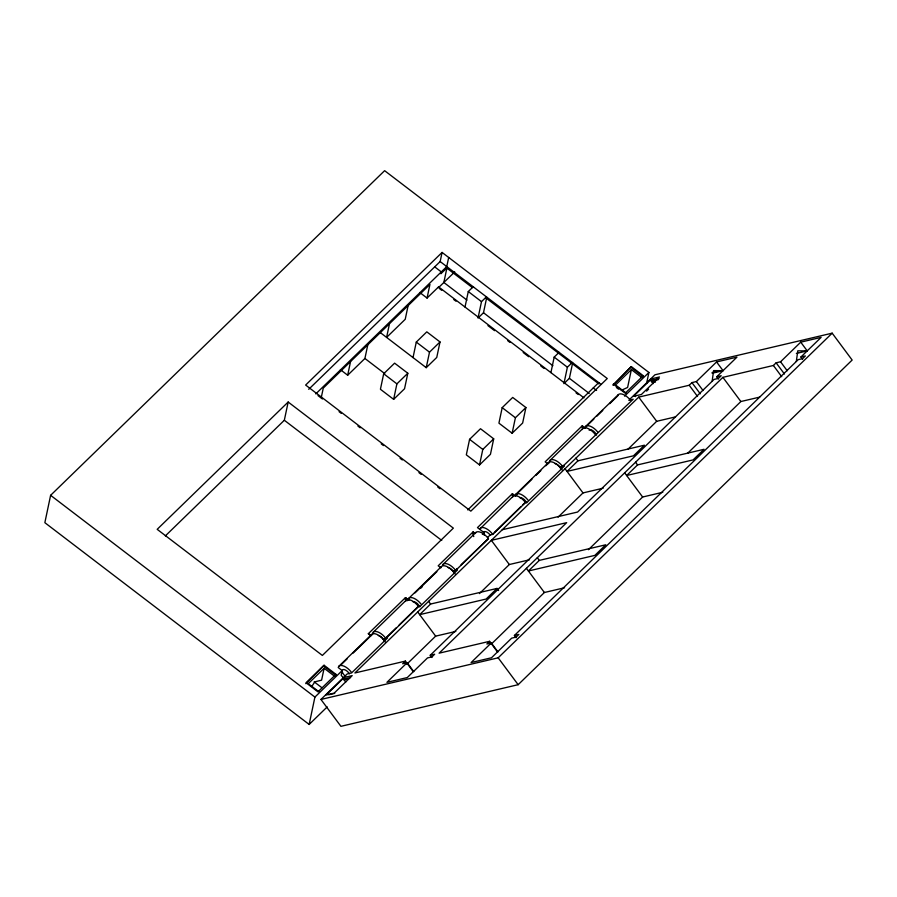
<?xml version="1.0" encoding="UTF-8"?>
<svg xmlns="http://www.w3.org/2000/svg" width="897" height="897" viewBox="0 0 897 897"><rect width="100%" height="100%" fill="white"/><g stroke="black" fill="none" stroke-linecap="round" stroke-linejoin="round"><path stroke-width="1.35" d="M582.231 427.925L582.276 425.761L585.405 428.149M712.14 381.281L713.608 370.596L723.06 370.674L716.568 361.94L696.375 381.561L691.946 382.604L689.21 385.25L638.709 397.124L354.909 672.963L405.422 661.1L412.912 671.169M796.323 361.502L797.781 350.828L807.244 350.895L800.741 342.161L780.547 361.783L776.118 362.825L773.393 365.483L722.881 377.345L439.093 653.184L489.594 641.321L497.095 651.401M646.602 383.4L648.912 372.457L384.622 170.677L50.613 495.323L44.85 522.682L309.151 724.451L327.203 706.903M165.351 535.901L284.327 420.256L288.172 402.024L453.355 528.131L322.371 655.438L157.188 529.331L288.172 402.024M321.249 397.651L323.268 388.076L429.943 284.394L427.062 298.062L419.796 292.512M340.412 369.676L347.677 375.226L350.559 361.547M347.677 375.226L364.911 358.475L367.792 344.807M389.477 323.727L386.596 337.407L405.231 319.287L408.113 305.608M309.151 724.451L314.914 697.092L342.194 670.575L338.236 667.547A10.349 4.866 45.8 0 1 351.131 671.887M383.692 373.769L380.418 389.264L393.637 399.356L404.547 388.749L407.821 373.242L394.602 363.162L383.692 373.769L396.9 383.86L393.637 399.356M305.866 683.682L324.075 665.26L335.96 674.342L334.682 676.316L324.109 668.243L308.288 683.626L318.85 691.699M324.109 668.243L321.597 680.161L314.836 681.855L311.808 686.418M342.194 670.575L341.196 675.306A10.349 4.866 45.8 0 0 343.002 677.313M413.024 357.578L416.286 342.082L426.804 331.856L440.012 341.948L436.749 357.443L426.232 367.669L380.362 332.641M308.714 389.309L440.158 261.554L442.075 252.427L607.258 378.534L470.824 511.155L305.642 385.048L442.075 252.427M583.947 397.842L438.588 286.872L438.386 287.78L454.734 271.903M448.679 257.473L446.762 266.588L315.778 393.906M426.232 367.669L429.506 352.162L440.012 341.948M465.016 307.043L468.279 291.547L473.19 286.771M486.409 296.862L481.498 301.639L478.034 318.043L483.494 312.739L486.488 298.533M469.58 439.339L466.317 454.846L479.536 464.926L490.446 454.319L493.709 438.824L480.5 428.732L469.58 439.339L482.799 449.431L479.536 464.926M502.185 407.653L498.923 423.16L512.131 433.24L522.648 423.025L525.911 407.53L512.703 397.438L502.185 407.653L515.405 417.744L512.131 433.24M483.741 534.32L484.1 532.65L477.484 527.604L512.411 493.664L515.551 496.052L517.535 494.124M550.915 372.625L554.178 357.118L559.089 352.342M572.297 362.433L567.386 367.209L563.933 383.624L569.393 378.321L572.656 362.814L571.467 363.251M631.331 366.604L613.133 385.026L631.331 366.604L643.227 375.686L643.037 376.605L631.14 367.523M641.938 377.659L631.376 369.586L627.608 387.459L621.419 390.296M442.513 565.334A10.349 4.866 45.8 0 1 455.676 570.447L488.417 538.615A10.349 4.866 45.8 0 0 475.937 532.403L475.264 533.491L473.123 531.854L438.196 565.805L440.831 567.823A10.349 4.866 45.8 0 1 453.725 572.163M479.637 529.252L513.05 496.333M561.466 469.097L559.986 467.102L563.316 465.408M446.919 267.889L440.92 273.72L441.302 271.903L434.697 266.858M427.062 298.062L438.588 286.872M396.9 383.86L407.821 373.242M482.799 449.431L493.709 438.824M515.405 417.744L525.911 407.53M467.752 509.922L598.736 382.615M324.075 665.26L306.056 682.763L317.953 691.845L335.96 674.342M631.376 369.586L615.544 384.97L626.117 393.043M385.329 642.185A10.349 4.866 45.8 0 0 376.942 634.403A10.349 4.866 45.8 0 0 370.977 635.715L368.331 633.708L405.444 597.637L408.09 599.644A10.349 4.866 45.8 0 1 420.985 603.995M582.276 425.761L545.163 461.832L547.809 463.85A10.349 4.866 45.8 0 1 560.692 468.189M373.331 632.127L406.083 600.306M443.196 564.235L475.937 532.403M550.164 460.262L582.904 428.43M338.797 666.336L371.549 634.515M408.662 598.434L441.402 566.612M515.629 494.471L548.37 462.639M585.483 426.568L618.235 394.736M341.208 664.655L347.161 658.869M353.115 653.083L370.966 635.726L368.331 633.708M415.042 592.895L436.861 571.681M531.932 479.278L515.057 495.682A10.349 4.866 45.8 0 1 527.952 500.021M535.901 475.421L540.857 470.6M545.825 465.778L547.809 463.85M593.848 419.101L584.911 427.779A10.349 4.866 45.8 0 1 597.806 432.119M596.819 416.208L602.773 410.422M609.725 403.661L617.663 395.947A10.349 4.866 45.8 0 1 630.557 400.297M420.491 588.454L422.476 586.526M643.227 375.686L625.22 393.189L613.324 384.118M482.351 534.354L484.1 532.65M624.547 396.138L648.912 372.457M629.716 399.322L654.945 374.8L832.169 333.168L852.15 360.045L518.152 684.691L340.927 726.323L320.947 699.447L347.139 673.983L351.568 672.941L387.594 637.924L383.165 638.967L384.645 640.963M487.508 537.55L490.132 535.004L492.789 534.377L525.53 502.544A10.349 4.866 45.8 0 0 512.366 497.443M344.201 677.482L326.194 694.996L334.177 693.123L352.185 675.609L344.201 677.482L345.21 678.827L350.525 677.583M651.469 378.837L633.461 396.339L641.433 394.467L659.441 376.964L651.469 378.837L652.467 380.182L659.116 378.612M385.262 638.473L396.171 627.866M399.154 624.974L418.002 606.652L420.334 606.103L457.448 570.032L453.019 571.075L455.239 574.058M455.115 570.582L457.1 568.653M461.069 564.796L488.417 538.615M494.213 532.583L521 506.536M522.985 504.607L524.969 502.679L527.301 502.129L564.415 466.059L559.986 467.102L562.195 470.05M559.986 467.102L562.643 466.474L633.181 399.221L628.752 400.264M345.21 678.827L344.112 679.892L348.843 678.782M652.467 380.182L651.379 381.236L658.465 379.577M646.591 391.114L648.576 389.186M497.039 588.421L430.582 604.04L419.673 614.647L486.129 599.039L497.039 588.421L498.597 590.518M577.937 460.811L567.027 471.418L633.484 455.811L644.394 445.204L577.937 460.811L575.941 458.12M405.422 661.1L402.686 663.746L407.126 662.704L413.786 671.662M407.126 662.704L386.932 682.337L407.305 677.549L427.499 657.916L431.928 656.884L434.664 654.227L430.235 655.27L431.894 657.512M406.767 664.229L435.65 636.141L455.833 631.41M479.447 593.579L509.328 564.527L529.51 559.795M558.102 517.132L583.005 492.924L603.188 488.181M627.799 449.386L656.682 421.31L675.519 416.881M430.235 655.27L566.669 522.648L491.354 540.342L509.328 564.527M718.419 379.016L716.748 376.774L736.942 357.152L716.568 361.94M539.321 560.39L528.411 570.997L594.868 555.389L605.778 544.782L539.321 560.39L537.325 557.699M637.565 464.904L626.644 475.511L693.101 459.903L704.022 449.296L637.565 464.904L635.558 462.224M489.594 641.321L486.869 643.979L491.298 642.936L497.958 651.895M491.298 642.936L471.104 662.558L491.489 657.77L511.682 638.148L516.111 637.105L518.836 634.448L514.407 635.491L516.078 637.733M491.197 644.203L544.389 592.502L564.572 587.759M588.432 549.693L642.633 497.016L662.805 492.274M687.674 453.243L740.866 401.531L759.692 397.113M514.407 635.491L798.207 359.652L802.636 358.609L805.36 355.963L800.931 356.995L802.602 359.237M800.931 356.995L821.125 337.373L800.741 342.161M320.947 699.447L498.171 657.815L832.169 333.168M655.483 382.077L651.57 381.505L653.857 380.16M473.549 287.152L472.36 287.578L445.921 267.407L447.121 266.97L443.847 282.477L466.978 300.125M486.757 297.243L485.569 297.669L598.893 383.905M558.248 353.16L559.436 352.723M597.895 383.423L599.084 382.997M651.57 381.505L656.301 380.395M712.128 372.569L720.302 370.652M712.162 373.23L723.06 370.674M796.379 353.44L807.244 350.895M716.748 376.774L721.188 375.731L718.452 378.388L714.023 379.431L577.59 512.041L502.264 529.735M328.829 694.738L334.738 693.359M407.171 600.777L405.399 599.801L405.444 597.637L408.931 600.284M616.374 387.504L618.538 389.152M440.158 261.554L600.934 384.297M468.279 291.547L481.498 301.639M554.178 357.118L567.386 367.209M593.276 387.919L596.583 390.442M483.494 312.739L552.866 365.707M569.393 378.321L589.217 393.447M439.496 288.621L441.694 290.303M453.804 299.553L456.012 301.235M487.946 325.611L494.55 330.657M507.769 340.748L509.967 342.43M523.186 352.51L528.692 356.714M540.801 365.965L544.109 368.488M576.042 392.864L578.251 394.545M416.286 342.082L429.506 352.162M364.911 358.475L384.723 373.612M317.998 395.599L322.438 398.986M339.077 411.689L341.297 413.382M357.937 426.086L360.146 427.779M381.225 443.869L383.445 445.562M400.084 458.266L402.305 459.959M418.944 472.663L421.164 474.356M437.803 487.06L440.023 488.753M284.327 420.256L441.75 540.442M323.884 666.168L335.77 675.25M314.152 681.81L321.933 687.752M50.613 495.323L314.914 697.092M780.547 361.783L787.207 370.741M776.118 362.825L784.449 374.027M773.393 365.483L781.713 376.684M722.881 377.345L740.866 401.531M696.375 381.561L703.035 390.52M691.946 382.604L700.265 393.805M689.21 385.25L697.541 396.452M650.381 379.891L653.162 383.647M638.709 397.124L656.682 421.31M634.549 395.274L635.547 396.62M624.648 472.831L642.633 497.016M565.032 468.727L583.005 492.924M526.416 568.317L544.389 592.502M498.171 657.815L518.152 684.691M428.587 601.349L430.582 604.04M417.677 611.956L435.65 636.141M343.114 678.547L345.726 682.056M562.598 466.395L562.643 466.474A10.349 4.866 45.8 0 0 553.819 459.802A10.349 4.866 45.8 0 0 549.334 462.908M484.122 535.184L483.887 531.887A5.169 2.433 45.8 0 1 490.132 535.004M345.58 676.338A5.169 2.433 45.8 0 1 342.721 669.756A5.169 2.433 45.8 0 1 349.37 673.804M589.161 430.201A5.169 2.433 45.8 0 1 592.895 430.728A5.169 2.433 45.8 0 1 596.561 435.09M412.878 601.708A5.169 2.433 45.8 0 1 419.74 606.955M519.845 497.745A5.169 2.433 45.8 0 1 526.707 502.982M512.378 495.828A13.803 6.492 45.8 0 1 512.411 493.664M473.773 536.585A13.803 6.492 45.8 0 1 473.123 531.854M555.12 463.671A5.169 2.433 45.8 0 1 561.13 469.198M378.299 635.536A5.169 2.433 45.8 0 1 384.308 641.075M405.399 601.405A10.349 4.866 45.8 0 1 418.563 606.518L385.822 638.35A10.349 4.866 45.8 0 0 376.998 631.667A10.349 4.866 45.8 0 0 372.502 634.773M448.152 567.644A5.169 2.433 45.8 0 1 454.162 573.172M480.31 528.154A10.349 4.866 45.8 0 1 492.789 534.377M582.22 429.54A10.349 4.866 45.8 0 1 595.395 434.653"/></g></svg>
